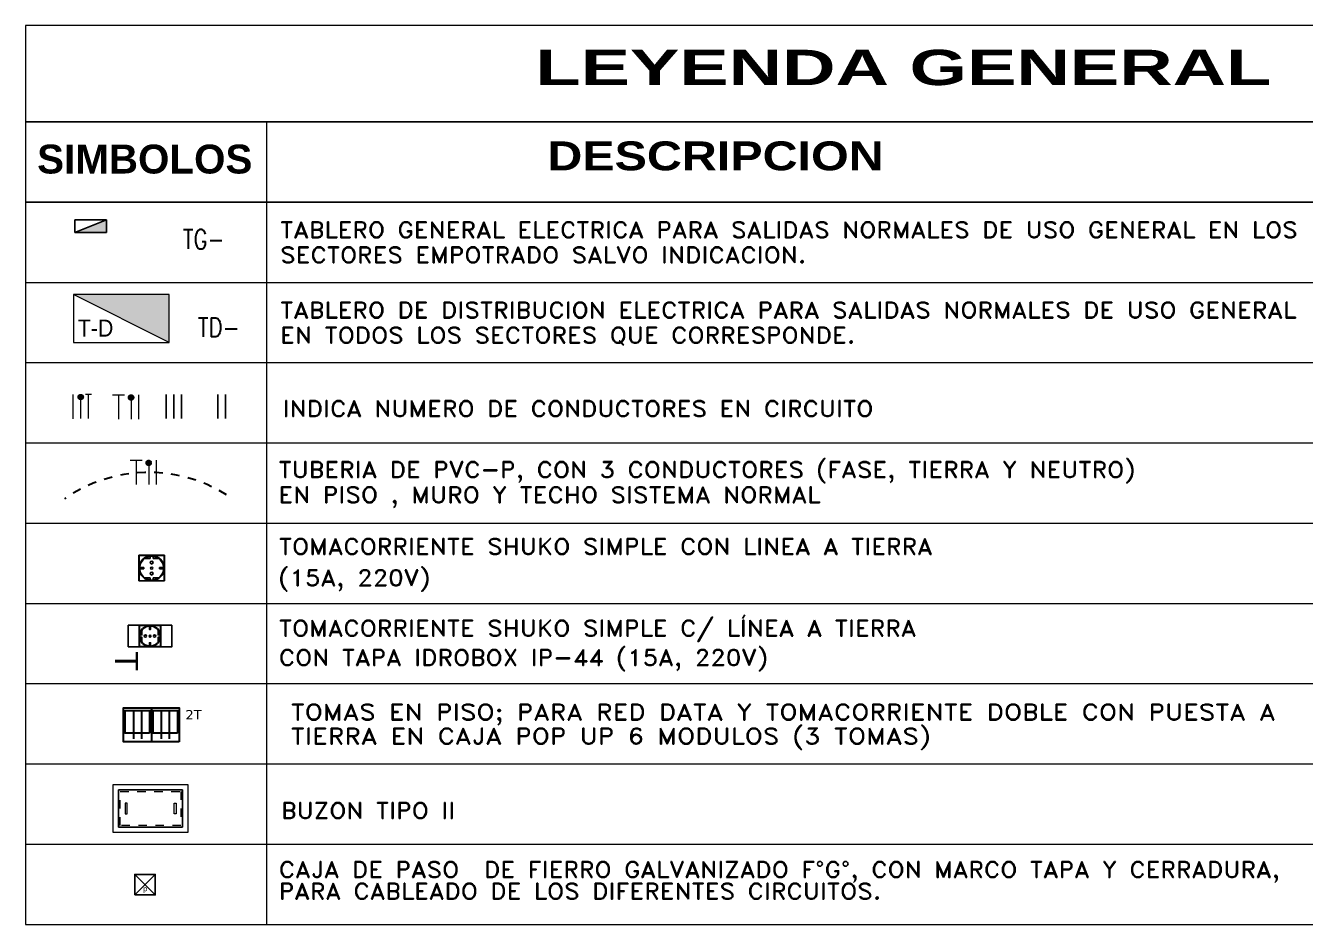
# Model space of a CAD drawing. Header units: inches. Extents: x -19 to 5698, y -728 to 92.
# Drawn here: x 299.52 to 314.58, y 49.78 to 60.36 of the extents above; entities that cross this region are included whole.
import ezdxf
from ezdxf.enums import TextEntityAlignment as Align

# ---------------------------------------------------------------- set-up
doc = ezdxf.new("R2010")
doc.units = ezdxf.units.IN
doc.header["$MEASUREMENT"] = 0
for name, pattern in [('01 HJ$0$REF - 01 HJ$0$HIDDEN2', [0.1875, 0.125, -0.0625]), ('HIDDEN', [0.375, 0.25, -0.125]), ('RAYITAS', [0.375, 0.25, -0.125])]:
    doc.linetypes.add(name, pattern=pattern)
doc.layers.get('0').update_dxf_attribs({"color": 61})
for name, color, linetype, lineweight in [('00 APARATOS-ELECTRICOS', 253, 'Continuous', 0), ('00 conduct tomacorr', 120, 'HIDDEN', 30), ('00 IE TABLERO IE', 4, 'Continuous', 25), ('CANALES', 104, 'Continuous', 15), ('sub tablero de distribucion', 184, 'Continuous', 9), ('T-TECHO-E', 150, 'Continuous', 20), ('TABLERO IE', 4, 'Continuous', 25), ('TEXT', 7, 'Continuous', 13), ('textos', 7, 'Continuous', 5), ('TOMACORRIENTE', 22, 'RAYITAS', 9)]:
    doc.layers.add(name, color=color, linetype=linetype, lineweight=lineweight)
for name, color, linetype in [('CIRCUITOS-T', 20, 'Continuous'), ('IE-ALUM', 4, 'Continuous'), ('IE-LEYENDA', 4, 'Continuous'), ('TOMA. HYDROBOX SHUKO S', 7, 'Continuous')]:
    doc.layers.add(name, color=color, linetype=linetype)
doc.styles.add('Arial', font='arial.ttf')
doc.styles.add('ROMAND', font='romand__.ttf', dxfattribs={"width": 1.2, "height": 0.1})
doc.styles.add('Romans', font='romans.shx')
doc.styles.add('SANSSERIFBOLD', font='sasb____.pfb')
doc.styles.add('SWISS', font='swisse.ttf')

# ---------------------------------------------------------------- blocks, each defined once
blk = doc.blocks.new('A$C27562A3E')
at = {"layer": 'IE-LEYENDA'}
for p, q in [((0.075, 0), (0, 0.075)), ((0, 0), (0.075, 0.075))]:
    blk.add_line(p, q, dxfattribs=at)
blk.add_lwpolyline([(0, 0), (0.075, 0), (0.075, 0.075), (0, 0.075)], close=True, dxfattribs=at)
at = {"color": 4}
blk.add_text('p', height=0.0195, dxfattribs=at).set_placement((0.0307, 0.0133))
blk = doc.blocks.new('a')
at = {"layer": 'TOMACORRIENTE', "ltscale": 0.05}
h = blk.add_hatch(color=4, dxfattribs=at)
edge = h.paths.add_edge_path()
edge.add_arc((0, 0.075), 0.0211, 0, 360)
at = {"layer": 'TOMACORRIENTE', "color": 4}
for p, q in [((-0.146, 0.096), (-0.051, 0.096)), ((-0.099, 0.096), (-0.099, -0.097)), ((0, 0.096), (0, -0.096)), ((0.062, -0.096), (0.062, 0.096))]:
    blk.add_line(p, q, dxfattribs=at)
blk.add_circle((0, 0.075), 0.0211, dxfattribs=at)
blk = doc.blocks.new('2A')
at = {"layer": 'IE-ALUM'}
for p, q in [((-0.03, 0.102), (-0.03, -0.091)), ((0.03, 0.102), (0.03, -0.091))]:
    blk.add_line(p, q, dxfattribs=at)
blk = doc.blocks.new('INTERRUPTOR AUTOMÁTICO')
at = {"layer": 'TOMACORRIENTE', "ltscale": 0.05}
h = blk.add_hatch(color=4, dxfattribs=at)
edge = h.paths.add_edge_path()
edge.add_arc((0, 0.075), 0.0211, -0.2621, 359.7379)
at = {"layer": 'TOMACORRIENTE', "color": 4}
for p, q in [((-0.062, 0.096), (-0.062, -0.097)), ((0, -0.096), (0, 0.096)), ((0.086, 0.096), (0.038, 0.096)), ((0.062, -0.096), (0.062, 0.096))]:
    blk.add_line(p, q, dxfattribs=at)
blk.add_circle((0, 0.075), 0.0211, dxfattribs=at)
blk = doc.blocks.new('3A')
at = {"layer": 'IE-ALUM'}
for p, q in [((-0.06, 0.096), (-0.06, -0.096)), ((0, 0.096), (0, -0.096)), ((0.06, 0.096), (0.06, -0.096))]:
    blk.add_line(p, q, dxfattribs=at)
blk = doc.blocks.new('CAJA POP UP 6 MODULOS')
at = {"layer": '00 conduct tomacorr', "linetype": 'Continuous'}
for p, q in [((-0.095, -0.165), (-0.095, -0.0151)), ((-0.052, -0.165), (-0.052, -0.0151)), ((0.052, -0.165), (0.052, -0.0151)), ((0.095, -0.165), (0.095, -0.0151)), ((0, -0.165), (0, -0.18))]:
    blk.add_line(p, q, dxfattribs=at)
for points in [[(-0.147, 0), (0.147, 0), (0.147, -0.18), (-0.147, -0.18)], [(0, 0), (0.147, 0), (0.147, -0.18), (0, -0.18)]]:
    blk.add_lwpolyline(points, close=True, dxfattribs=at)
for points in [[(-0.138, -0.045), (-0.009, -0.045), (-0.009, -0.165), (-0.138, -0.165), (-0.138, -0.045)], [(0.009, -0.045), (0.138, -0.045), (0.138, -0.165), (0.009, -0.165), (0.009, -0.045)]]:
    blk.add_lwpolyline(points, dxfattribs=at)
at = {"color": 1, "insert": (-0.1807, -0.168), "char_height": 0.05, "attachment_point": 1, "rotation": 180}
blk.add_mtext_dynamic_manual_height_columns('{\\fVerdana|b0|i0|c0|p34;2T}', width=0.000481, gutter_width=0.1561, heights=[0], dxfattribs=at)
blk = doc.blocks.new('T5015')
at = {"layer": '00 IE TABLERO IE'}
for p, q in [((-0.2782, -0.0541), (-0.1041, 0.0155)), ((-0.2782, 0.0155), (-0.1041, 0.0155)), ((-0.2782, 0.0155), (-0.2782, -0.0541)), ((-0.1041, 0.0155), (-0.1041, -0.0541)), ((-0.2782, -0.0541), (-0.1041, -0.0541))]:
    blk.add_line(p, q, dxfattribs=at)
blk.add_solid([(-0.2782, -0.0541), (-0.1041, 0.0155), (-0.1041, -0.0541)], dxfattribs=at)
blk = doc.blocks.new('BUZON TIPO II')
at = {"layer": 'CANALES', "color": 5}
for p, q in [((-0.3, 0.175), (0.3, 0.175)), ((-0.3, -0.175), (-0.3, 0.175)), ((0.3, 0.175), (0.3, -0.175)), ((0.3, -0.175), (-0.3, -0.175))]:
    blk.add_line(p, q, dxfattribs=at)
blk.add_lwpolyline([(-0.35, 0.225), (0.35, 0.225), (0.35, -0.225), (-0.35, -0.225), (-0.35, 0.225)], dxfattribs=at)
at = {"layer": 'CANALES', "color": 3}
for points in [[(-0.3, 0.175), (-0.3, -0.175), (0.3, -0.175), (0.3, 0.175), (-0.3, 0.175)], [(-0.24, 0), (-0.24, 0.05), (-0.22, 0.05), (-0.22, 0), (-0.22, -0.05), (-0.24, -0.05), (-0.24, 0)], [(0.24, 0), (0.24, 0.05), (0.22, 0.05), (0.22, 0), (0.22, -0.05), (0.24, -0.05), (0.24, 0)]]:
    blk.add_lwpolyline(points, dxfattribs=at)
at = {"layer": 'CANALES', "color": 5, "linetype": '01 HJ$0$REF - 01 HJ$0$HIDDEN2', "ltscale": 0.1}
blk.add_lwpolyline([(-0.285, 0.16), (0.285, 0.16), (0.285, -0.16), (-0.285, -0.16), (-0.285, 0.16)], dxfattribs=at)
blk = doc.blocks.new('tomacorriente schuko 2+T')
at = {"color": 3}
for p, q in [((-0.1377, -0.0281, -162.36), (-0.1377, -0.1227, -162.36)), ((-0.1377, -0.0281, -162.36), (-0.0441, -0.0281, -162.36)), ((-0.1367, -0.0296, -162.36), (-0.1367, -0.1211, -162.36)), ((-0.1367, -0.0296, -162.36), (-0.1367, -0.1211, -162.36)), ((-0.1367, -0.0296, -162.36), (-0.0452, -0.0296, -162.36)), ((-0.1367, -0.0296, -162.36), (-0.0909, -0.0296, -162.36)), ((-0.0935, -0.0318, -162.36), (-0.0935, -0.0465, -162.36)), ((-0.0935, -0.0465, -162.36), (-0.0883, -0.0465, -162.36)), ((-0.0909, -0.0296, -162.36), (-0.0452, -0.0296, -162.36)), ((-0.0883, -0.0318, -162.36), (-0.0883, -0.0465, -162.36)), ((-0.0452, -0.0296, -162.36), (-0.0452, -0.1211, -162.36)), ((-0.0452, -0.0296, -162.36), (-0.0452, -0.1211, -162.36)), ((-0.0441, -0.0281, -162.36), (-0.0441, -0.1227, -162.36)), ((-0.1342, -0.0701, -162.36), (-0.1261, -0.0701, -162.36)), ((-0.1342, -0.0806, -162.36), (-0.1261, -0.0806, -162.36)), ((-0.1261, -0.0496, -162.36), (-0.1261, -0.0701, -162.36)), ((-0.1261, -0.0806, -162.36), (-0.1261, -0.1011, -162.36)), ((-0.0557, -0.0496, -162.36), (-0.0557, -0.0701, -162.36)), ((-0.0557, -0.0701, -162.36), (-0.0476, -0.0701, -162.36)), ((-0.0557, -0.0806, -162.36), (-0.0476, -0.0806, -162.36)), ((-0.0557, -0.0806, -162.36), (-0.0557, -0.1011, -162.36)), ((-0.1377, -0.1227, -162.36), (-0.0441, -0.1227, -162.36)), ((-0.1367, -0.1211, -162.36), (-0.0452, -0.1211, -162.36)), ((-0.1367, -0.1211, -162.36), (-0.0909, -0.1211, -162.36)), ((-0.0935, -0.1043, -162.36), (-0.0883, -0.1043, -162.36)), ((-0.0935, -0.1043, -162.36), (-0.0935, -0.1189, -162.36)), ((-0.0909, -0.1211, -162.36), (-0.0452, -0.1211, -162.36)), ((-0.0883, -0.1043, -162.36), (-0.0883, -0.1189, -162.36))]:
    blk.add_line(p, q, dxfattribs=at)
for centre, radius in [((-0.0909, -0.0754, -162.36), 0.0457), ((-0.0909, -0.0754, -162.36), 0.0436), ((-0.1109, -0.0754, -162.36), 0.00505), ((-0.091, -0.0755, -162.36), 0.00406), ((-0.0709, -0.0754, -162.36), 0.00505)]:
    blk.add_circle(centre, radius, dxfattribs=at)
blk = doc.blocks.new('TOMA. HYDROBOX SHUKO')
at = {"true_color": 0xafd9aa}
h = blk.add_hatch(dxfattribs=at)
h.set_pattern_fill('ANSI31', color=9, scale=0.67)
h.set_pattern_definition([(45, (0, 0), (-1.5041929, 1.5041929), [])])
edge = h.paths.add_edge_path()
edge.add_arc((53447.4624, 40916.352), 0.008, 0, 360)
edge = h.paths.add_edge_path()
edge.add_arc((53447.4942, 40916.3521), 0.00644, 0, 360)
edge = h.paths.add_edge_path()
edge.add_arc((53447.5258, 40916.352), 0.008, 0, 360)
at = {"color": 32, "true_color": 0xcd6928}
blk.add_lwpolyline([(53447.6441, 40916.427), (53447.6441, 40916.277), (53447.3441, 40916.277), (53447.3441, 40916.427)], close=True, dxfattribs=at)
for points in [[(53447.4199, 40916.277), (53447.5683, 40916.277), (53447.5683, 40916.427), (53447.4199, 40916.427), (53447.4199, 40916.277)], [(53447.4216, 40916.2794), (53447.4216, 40916.4245), (53447.5666, 40916.4245), (53447.5666, 40916.2794), (53447.4216, 40916.2794)], [(53447.4899, 40916.421), (53447.4899, 40916.3978), (53447.4983, 40916.3978), (53447.4983, 40916.421)], [(53447.4254, 40916.3603), (53447.4382, 40916.3603), (53447.4382, 40916.3928)], [(53447.4382, 40916.3111), (53447.4382, 40916.3436), (53447.4254, 40916.3436)], [(53447.5628, 40916.3603), (53447.55, 40916.3603), (53447.55, 40916.3928)], [(53447.55, 40916.3111), (53447.55, 40916.3436), (53447.5628, 40916.3436)], [(53447.4899, 40916.2829), (53447.4899, 40916.3061), (53447.4983, 40916.3061), (53447.4983, 40916.2829)]]:
    blk.add_lwpolyline(points, dxfattribs=at)
for centre, radius in [((53447.4941, 40916.352), 0.0725), ((53447.4941, 40916.352), 0.0692), ((53447.4624, 40916.352), 0.008), ((53447.4942, 40916.3521), 0.00644), ((53447.5258, 40916.352), 0.008)]:
    blk.add_circle(centre, radius, dxfattribs=at)
at = {"color": 30, "true_color": 0xf8991e, "style": 'Arial'}
blk.add_text('T', height=0.1588, rotation=90, dxfattribs=at).set_placement((53447.6558, 40916.525), align=Align.MIDDLE_CENTER)
blk = doc.blocks.new('TD')
blk.add_hatch(color=256).paths.add_polyline_path([(-0.619, 0.813), (-0.619, 0.25), (0.507, 0.25)])
blk.add_line((-0.619, 0.813), (0.507, 0.25))
blk.add_lwpolyline([(-0.619, 0.25), (0.507, 0.25), (0.507, 0.813), (-0.619, 0.813)], close=True)

msp = doc.modelspace()

# ---------------------------------------------------------------- linework, layer by layer
at = {"layer": '00 conduct tomacorr', "ltscale": 0.4}
msp.add_arc((300.9648, 53.366), 1.7334, 58.00002, 124.7785, dxfattribs=at)
at = {"layer": 'TEXT', "color": 4}
for p, q in [((302.3514, 59.2246), (302.3514, 51.6697)), ((299.5183, 57.3359), (321.3798, 57.3359)), ((299.5183, 56.3915), (321.3798, 56.3915)), ((299.5183, 55.4471), (321.3798, 55.4471)), ((299.5183, 54.5028), (321.3798, 54.5028)), ((299.5183, 53.5584), (321.3798, 53.5584)), ((302.3514, 53.5584), (302.3514, 49.781)), ((299.5183, 52.6141), (321.3798, 52.6141)), ((299.5183, 51.6697), (321.3798, 51.6697)), ((299.5183, 50.7254), (321.3798, 50.7254)), ((299.5183, 49.781), (321.3798, 49.781))]:
    msp.add_line(p, q, dxfattribs=at)
for points in [[(299.5183, 59.2246), (321.3798, 59.2246), (321.3798, 60.3578), (299.5183, 60.3578)], [(299.5183, 58.2802), (321.3798, 58.2802), (321.3798, 59.2246), (299.5183, 59.2246)]]:
    msp.add_lwpolyline(points, close=True, dxfattribs=at)
for points in [[(321.3798, 51.6697), (321.3798, 58.2802), (299.5183, 58.2802), (299.5183, 51.6697)], [(299.5183, 53.5584), (299.5183, 49.781)]]:
    msp.add_lwpolyline(points, dxfattribs=at)

# ---------------------------------------------------------------- block references
for name, p, xscale, yscale, zscale, rotation in [('3A', (301.2626, 55.8759), 1.481345034052768, 1.481345034052768, 1.481345034052768, 359.9237397828417), ('tomacorriente schuko 2+T', (300.7583, 54.267, 524.2306), 3.228816026903235, 3.228816026903235, 3.228816026903235, 89.99999999999999)]:
    msp.add_blockref(name, p, dxfattribs=dict(xscale=xscale, yscale=yscale, zscale=zscale, rotation=rotation))
at = {"xscale": 1.481345034052768, "yscale": 1.481345034052768, "zscale": 1.481345034052768}
msp.add_blockref('2A', (301.8265, 55.8675), dxfattribs=at)
at = {"layer": '00 APARATOS-ELECTRICOS', "lineweight": 25, "xscale": 1.252926957676267, "yscale": 1.252926957676267, "zscale": 1.252926957676267, "rotation": 180.0000000000012}
msp.add_blockref('BUZON TIPO II', (300.989, 51.1452), dxfattribs=at)
at = {"layer": '00 conduct tomacorr', "xscale": 2.222017551079151, "yscale": 2.222017551079151, "zscale": 2.222017551079151, "rotation": 180}
msp.add_blockref('CAJA POP UP 6 MODULOS', (300.998, 51.9302, 5744.9372), dxfattribs=at)
at = {"layer": 'CIRCUITOS-T', "xscale": 3.209305134790502, "yscale": 3.209305134790502, "zscale": 3.209305134790502}
msp.add_blockref('A$C27562A3E', (300.8034, 50.1284), dxfattribs=at)
at = {"layer": 'sub tablero de distribucion', "linetype": 'Continuous', "lineweight": 0, "rotation": 179.9999999999811}
msp.add_blockref('TD', (300.5884, 57.4433), dxfattribs=at)
at = {"layer": 'T-TECHO-E', "xscale": 1.481345034052768, "yscale": 1.481345034052768, "zscale": 1.481345034052768}
for name, p in [('INTERRUPTOR AUTOMÁTICO', (300.1669, 55.8759)), ('a', (300.7588, 55.8703)), ('a', (300.9666, 55.1003))]:
    msp.add_blockref(name, p, dxfattribs=at)
at = {"layer": 'TABLERO IE', "xscale": 2.133836137415672, "yscale": 2.133836137415672, "zscale": 2.133836137415672}
msp.add_blockref('T5015', (300.6921, 58.0396), dxfattribs=at)
at = {"layer": 'TOMA. HYDROBOX SHUKO S', "xscale": 1.708537854118467, "yscale": 1.708537854118467, "zscale": 1.708537854118467, "rotation": 180}
msp.add_blockref('TOMA. HYDROBOX SHUKO', (91618.0494, 69960.3103), dxfattribs=at)

# ---------------------------------------------------------------- texts
at = {"layer": 'IE-LEYENDA', "style": 'Romans', "width": 0.8}
for s, p in [('TG-', (301.3691, 57.7296)), ('TD-', (301.5461, 56.6934))]:
    msp.add_text(s, height=0.22728, dxfattribs=at).set_placement(p)
at = {"layer": 'TEXT', "color": 4, "ltscale": 0.01}
for s, height, style, width, p in [('LEYENDA GENERAL', 0.415517, 'SANSSERIFBOLD', 1.5, (305.5168, 59.6576)), ('DESCRIPCION', 0.339969, 'SANSSERIFBOLD', 1.2, (305.6569, 58.6548)), ('TABLERO GENERAL ELECTRICA PARA SALIDAS NORMALES DE USO GENERAL EN LOS', 0.188871, 'ROMAND', 1.13, (302.5134, 57.8605)), ('SECTORES EMPOTRADO SALVO INDICACION.', 0.188871, 'ROMAND', 1.13, (302.5134, 57.5646)), ('TABLERO DE DISTRIBUCION ELECTRICA PARA SALIDAS NORMALES DE USO GENERAL', 0.188871, 'ROMAND', 1.13, (302.5134, 56.9161)), ('EN TODOS LOS SECTORES QUE CORRESPONDE.', 0.188871, 'ROMAND', 1.13, (302.5134, 56.6203)), ('INDICA NUMERO DE CONDUCTORES EN CIRCUITO ', 0.188871, 'ROMAND', 1.13, (302.5422, 55.7563)), ('TUBERIA DE PVC-P, CON 3 CONDUCTORES (FASE, TIERRA Y NEUTRO)', 0.188871, 'ROMAND', 1.13, (302.4941, 55.0384)), ('EN PISO , MURO Y TECHO SISTEMA NORMAL', 0.188871, 'ROMAND', 1.13, (302.4941, 54.7426)), ('TOMACORRIENTE SHUKO SIMPLE CON LINEA A TIERRA ', 0.188871, 'ROMAND', 1.13, (302.4985, 54.1339)), ('(15A, 220V)', 0.188871, 'ROMAND', 1.13, (302.4953, 53.7652)), ('TOMACORRIENTE SHUKO SIMPLE C/ LÍNEA A TIERRA ', 0.188871, 'ROMAND', 1.13, (302.4985, 53.1725)), ('CON TAPA IDROBOX IP-44 (15A, 220V)', 0.188871, 'ROMAND', 1.13, (302.4985, 52.8268)), ('BUZON TIPO II', 0.188871, 'ROMAND', 1.13, (302.5249, 51.0261)), ('CAJA DE PASO  DE FIERRO GALVANIZADO F°G°, CON MARCO TAPA Y CERRADURA, ', 0.188871, 'ROMAND', 1.13, (302.4985, 50.3321)), ('PARA CABLEADO DE LOS DIFERENTES CIRCUITOS.', 0.188871, 'ROMAND', 1.13, (302.4985, 50.0773))]:
    msp.add_text(s, height=height, dxfattribs=dict(at, style=style, width=width)).set_placement(p)
at = {"layer": 'TEXT', "color": 4, "ltscale": 0.01, "style": 'SANSSERIFBOLD'}
msp.add_text('SIMBOLOS', height=0.33997, dxfattribs=at).set_placement((299.6539, 58.6173))
at = {"layer": 'TEXT', "color": 4, "ltscale": 0.01, "insert": (302.638, 52.3746), "char_height": 0.1888715, "width": 13.740238, "attachment_point": 1, "line_spacing_factor": 0.9, "style": 'ROMAND'}
msp.add_mtext('TOMAS EN PISO; PARA RED DATA Y TOMACORRIENTE DOBLE CON PUESTA A TIERRA EN CAJA POP UP 6 MODULOS (3 TOMAS)  ', dxfattribs=at)
at = {"layer": 'textos', "style": 'SWISS', "width": 0.9}
msp.add_text('T-D', height=0.2, dxfattribs=at).set_placement((300.132, 56.6982))

doc.saveas('drawing.dxf')
